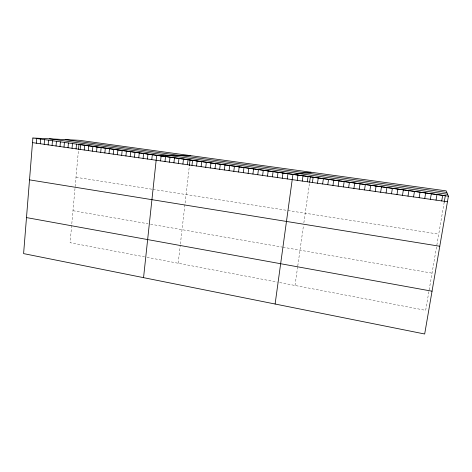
<?xml version="1.0" encoding="UTF-8"?>
<svg xmlns="http://www.w3.org/2000/svg" width="472" height="472" viewBox="0 0 472 472"><rect width="100%" height="100%" fill="white"/><g stroke="black" fill="none" stroke-linecap="round" stroke-linejoin="round"><path stroke-width="0.35" stroke-dasharray="2.36 1.77" d="M74.989 188.493L70.098 242.691L144.544 256.851M75.16 186.635L78.529 149.299M178.186 263.252L180.251 245.281M180.392 244.036L189.302 166.392M295.012 285.471L297.679 266.586M297.773 265.937L303.472 225.616M303.862 222.867L309.602 182.221M444.217 202.134L425.667 310.328L278.126 282.262M76.004 177.301L151.789 189.183M153.04 189.378L287.277 210.418M287.985 210.53L438.73 234.159M72.983 210.718L148.084 223.775M150.562 224.206L282.238 247.092M282.946 247.216L432.045 273.135M146.999 257.317L277.43 282.126"/><path stroke-width="0.71" d="M32.875 138.001L23.6 253.612L424.676 333.999L448.4 196.181L446.152 190.871L79.343 140.296L32.875 138.001L448.4 196.181M36.385 143.199L36.763 138.55M40.285 143.754L40.669 139.093M44.197 144.314L44.586 139.641M48.132 144.875L48.522 140.196M52.073 145.435L52.469 140.744M56.038 146.001L56.439 141.299M60.015 146.568L60.422 141.86M64.009 147.134L64.422 142.42M68.021 147.706L68.434 142.981M72.045 148.279L72.464 143.547M76.086 148.857L76.511 144.113M78.529 149.299L78.971 144.397L117.581 149.801M80.146 149.435L80.576 144.68M84.222 150.013L84.659 145.252M88.317 150.597L88.76 145.824M92.424 151.182L92.872 146.403M96.553 151.772L97.002 146.981M100.695 152.362L101.15 147.565M104.855 152.952L105.315 148.143M109.032 153.547L109.498 148.733M113.227 154.143L113.699 149.317M117.439 154.745L117.917 149.907M121.67 155.347L122.154 150.503M125.918 155.955L126.407 151.099M130.184 156.556L130.679 151.695M134.467 157.17L134.968 152.297M138.768 157.784L139.275 152.898M143.093 158.397L143.6 153.506M147.429 159.017L147.942 154.114M151.783 159.636L152.308 154.722M143.553 277.654L156.686 155.335L190.535 155.624M160.568 160.887L161.105 155.955M164.999 161.518L165.542 156.58M169.448 162.15L169.997 157.2M173.92 162.787L174.469 157.825M178.404 163.43L178.965 158.456M182.912 164.067L183.478 159.088M187.437 164.716L188.009 159.725M189.372 165.749L190.039 159.943M191.986 165.359L192.558 160.362M196.553 166.014L197.131 160.999M201.137 166.663L201.727 161.642M205.739 167.318L206.335 162.291M210.364 167.979L210.966 162.94M215.014 168.64L215.621 163.589M219.681 169.306L220.294 164.244M224.365 169.973L224.985 164.899M229.073 170.646L229.699 165.56M233.799 171.318L234.436 166.221M238.549 171.991L239.192 166.887M243.322 172.675L243.971 167.56M248.113 173.354L248.768 168.227M252.927 174.038L253.588 168.905M257.759 174.728L258.426 169.584M262.615 175.419L263.293 170.262M267.494 176.115L268.179 170.947M272.391 176.811L273.082 171.631M277.318 177.513L278.014 172.321M282.262 178.215L282.964 173.017M287.224 178.923L287.938 173.714M275.111 304.021L292.935 174.416L311.018 172.239M297.224 180.351L297.95 175.118M302.263 181.065L302.994 175.82M307.319 181.785L308.057 176.528M309.602 182.221L310.375 176.788L363.641 184.245M312.399 182.511L313.148 177.242M317.503 183.236L318.258 177.962M322.63 183.968L323.397 178.676M327.78 184.7L328.553 179.401M332.961 185.437L333.739 180.127M338.158 186.18L338.943 180.853M343.38 186.924L344.176 181.584M348.625 187.673L349.428 182.322M353.9 188.422L354.708 183.059M359.198 189.178L360.012 183.803M364.52 189.933L365.346 184.552M369.865 190.694L370.697 185.301M375.234 191.461L376.078 186.056M380.633 192.228L381.482 186.812M386.055 193.001L386.916 187.573M391.506 193.78L392.374 188.334M396.976 194.558L397.855 189.101M402.48 195.343L403.365 189.874M408.003 196.128L408.899 190.647M413.555 196.918L414.463 191.425M419.136 197.715L420.05 192.21M424.741 198.511L425.667 192.995M430.375 199.314L431.308 193.785M436.039 200.122L436.978 194.582M441.727 200.93L442.677 195.378M444.217 202.134L445.326 195.679M65.254 139.6L446.819 192.458M49.507 138.821L447.58 194.252M118.307 149.901L147.907 154.043M148.532 154.132L221.911 164.403M222.589 164.498L242.331 167.265M243.021 167.359L245.77 167.743M246.461 167.843L262.444 170.079M263.14 170.174L279.371 172.445M280.085 172.545L292.964 174.351M293.684 174.451L309.644 176.687M364.296 184.334L410.587 190.818M411.271 190.912L444.624 195.579M32.503 142.644L447.444 201.745M29.518 179.862L439.78 246.254M26.491 217.586L432.039 291.206"/></g></svg>
